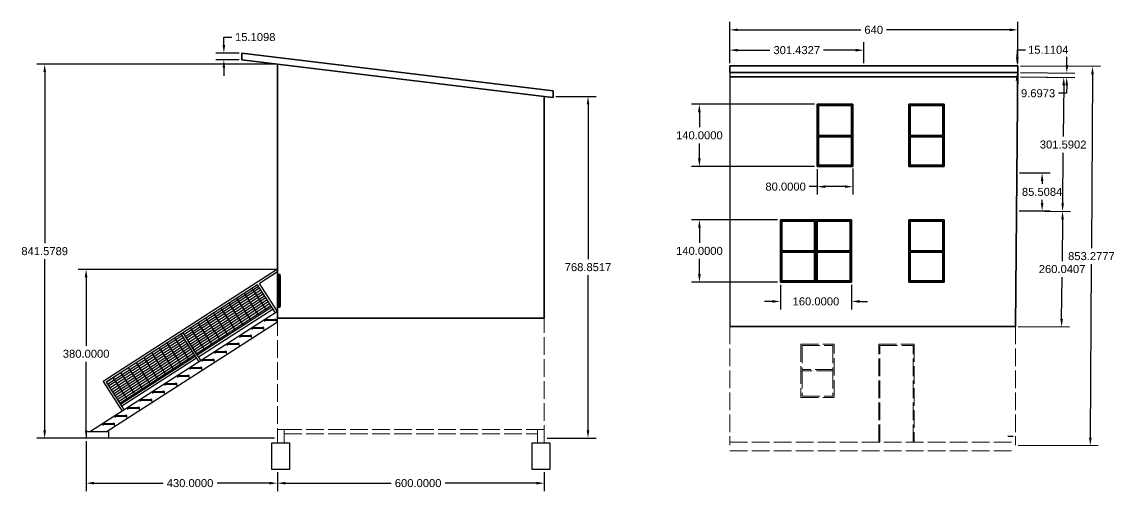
# Model space of a CAD drawing. Header units: inches. Extents: x 114 to 3871, y 85 to 1151.
# Drawn here: x 1415 to 3871, y 95 to 1151 of the extents above; entities that cross this region are included whole.
import ezdxf

# ---------------------------------------------------------------- set-up
doc = ezdxf.new("R2010")
doc.units = ezdxf.units.IN
doc.header["$MEASUREMENT"] = 0
doc.linetypes.add('ACAD_ISO02W100', pattern=[15, 12, -3])
doc.layers.get('DEFPOINTS').update_dxf_attribs({"color": 210})
for name, color, linetype, lineweight in [('A-ANNO-DIMS', 253, 'Continuous', 20), ('A-FLOR-LEVL', 7, 'Continuous', 35), ('A-FLOR-STRS', 4, 'Continuous', 25), ('A-ROOF', 3, 'Continuous', 35), ('A-WALL-FULL-EXTR', 7, 'Continuous', 35), ('Adiacente alla casa', 143, 'Continuous', 20)]:
    doc.layers.add(name, color=color, linetype=linetype, lineweight=lineweight)
doc.layers.add('A-STRUCTURE', color=4, linetype='Continuous')
doc.styles.get("Standard").update_dxf_attribs({"font": 'Arial.ttf'})
doc.dimstyles.get("Standard").update_dxf_attribs({"dimtxt": 0.18, "dimasz": 0.18, "dimexe": 0.18, "dimexo": 0.0625, "dimgap": 0.09, "dimtad": 0, "dimtih": 1, "dimtoh": 1, "dimdec": 4, "dimzin": 0, "dimdsep": 46, "dimtxsty": 'Standard', "dimcen": 0.09, "dimadec": 0, "dimazin": 0, "dimtfac": 1, "dimtdec": 4, "dimtofl": 0, "dimtmove": 0, "dimatfit": 3, "dimfxl": 1, "dimtolj": 1, "dimtzin": 0, "dimarcsym": 0})

# ---------------------------------------------------------------- blocks, each defined once
blk = doc.blocks.new('*D38')
at = {"layer": 'A-ANNO-DIMS', "color": 0, "lineweight": -2, "transparency": 16777216}
for p, q in [((3658.1, 810.9), (3726.8, 810.9)), ((3708.8, 792.9), (3708.8, 786.3)), ((3708.8, 743.4), (3708.8, 750)), ((3657.4, 725.4), (3726.8, 725.4))]:
    blk.add_line(p, q, dxfattribs=at)
at = {"layer": 'A-ANNO-DIMS', "color": 0, "transparency": 16777216}
for points in [[(3705.8, 792.9), (3711.8, 792.9), (3708.8, 810.9)], [(3705.8, 743.4), (3711.8, 743.4), (3708.8, 725.4)]]:
    blk.add_solid(points, dxfattribs=at)
at = {"layer": 'DEFPOINTS', "color": 0, "transparency": 16777216}
for p in [(3651.9, 810.9), (3651.1, 725.4), (3708.8, 725.4)]:
    blk.add_point(p, dxfattribs=at)
at = {"layer": 'A-ANNO-DIMS', "color": 0, "lineweight": 25, "transparency": 16777216, "insert": (3708.8, 768.2), "char_height": 18, "attachment_point": 5}
blk.add_mtext('\\A1;85.5084', dxfattribs=at)
blk = doc.blocks.new('*D50')
at = {"layer": 'A-ANNO-DIMS', "color": 0, "lineweight": -2, "transparency": 16777216}
for p, q in [((3657.4, 725.3), (3772.8, 724.3)), ((3754.7, 706.5), (3753.9, 612.6)), ((3752.7, 482.5), (3753.6, 576.4)), ((3655.1, 465.3), (3770.6, 464.3))]:
    blk.add_line(p, q, dxfattribs=at)
at = {"layer": 'A-ANNO-DIMS', "color": 0, "transparency": 16777216}
for points in [[(3751.7, 706.5), (3757.7, 706.5), (3754.8, 724.5)], [(3749.7, 482.5), (3755.7, 482.4), (3752.6, 464.5)]]:
    blk.add_solid(points, dxfattribs=at)
at = {"layer": 'DEFPOINTS', "color": 0, "transparency": 16777216}
for p in [(3651.1, 725.4), (3648.9, 465.4), (3752.6, 464.5)]:
    blk.add_point(p, dxfattribs=at)
at = {"layer": 'A-ANNO-DIMS', "color": 0, "lineweight": 25, "transparency": 16777216, "insert": (3753.7, 594.5), "char_height": 18, "attachment_point": 5}
blk.add_mtext('\\A1;260.0407', dxfattribs=at)
blk = doc.blocks.new('*D51')
at = {"layer": 'A-ANNO-DIMS', "color": 0, "lineweight": -2, "transparency": 16777216}
for p, q in [((3660, 1026.9), (3775.4, 1025.9)), ((3757.3, 1008.1), (3756.3, 892.7)), ((3755, 742.5), (3756, 856.4)), ((3657.4, 725.3), (3772.8, 724.3))]:
    blk.add_line(p, q, dxfattribs=at)
at = {"layer": 'A-ANNO-DIMS', "color": 0, "transparency": 16777216}
for points in [[(3754.3, 1008.1), (3760.3, 1008.1), (3757.5, 1026.1)], [(3752, 742.5), (3758, 742.5), (3754.8, 724.5)]]:
    blk.add_solid(points, dxfattribs=at)
at = {"layer": 'DEFPOINTS', "color": 0, "transparency": 16777216}
for p in [(3653.8, 1027), (3651.1, 725.4), (3754.8, 724.5)]:
    blk.add_point(p, dxfattribs=at)
at = {"layer": 'A-ANNO-DIMS', "color": 0, "lineweight": 25, "transparency": 16777216, "insert": (3756.1, 874.6), "char_height": 18, "attachment_point": 5}
blk.add_mtext('\\A1;301.5902', dxfattribs=at)
blk = doc.blocks.new('*D52')
at = {"layer": 'A-ANNO-DIMS', "color": 0, "lineweight": -2, "transparency": 16777216}
for p, q in [((3660.2, 1051.7), (3840.1, 1050.7)), ((3822, 1032.8), (3819.7, 641.8)), ((3817.2, 215.5), (3819.5, 605.5)), ((3655.1, 198.5), (3835, 197.4))]:
    blk.add_line(p, q, dxfattribs=at)
at = {"layer": 'A-ANNO-DIMS', "color": 0, "transparency": 16777216}
for points in [[(3819, 1032.8), (3825, 1032.8), (3822.1, 1050.8)], [(3814.2, 215.5), (3820.2, 215.5), (3817, 197.5)]]:
    blk.add_solid(points, dxfattribs=at)
at = {"layer": 'DEFPOINTS', "color": 0, "transparency": 16777216}
for p in [(3654, 1051.8), (3648.9, 198.5), (3817, 197.5)]:
    blk.add_point(p, dxfattribs=at)
at = {"layer": 'A-ANNO-DIMS', "color": 0, "lineweight": 25, "transparency": 16777216, "insert": (3819.6, 623.6), "char_height": 18, "attachment_point": 5}
blk.add_mtext('\\A1;853.2777', dxfattribs=at)
blk = doc.blocks.new('*D53')
at = {"layer": 'A-ANNO-DIMS', "color": 0, "lineweight": -2, "transparency": 16777216}
for p, q in [((3653, 1069.8), (3653.1, 1087.8)), ((3653.1, 1087.8), (3671.1, 1087.8)), ((3647.6, 1036.7), (3634.7, 1036.8)), ((3647.7, 1051.8), (3634.8, 1051.9)), ((3652.5, 1018.7), (3652.4, 1000.7))]:
    blk.add_line(p, q, dxfattribs=at)
at = {"layer": 'A-ANNO-DIMS', "color": 0, "transparency": 16777216}
for points in [[(3650, 1069.8), (3656, 1069.8), (3652.8, 1051.8)], [(3649.5, 1018.7), (3655.5, 1018.7), (3652.7, 1036.7)]]:
    blk.add_solid(points, dxfattribs=at)
at = {"layer": 'DEFPOINTS', "color": 0, "transparency": 16777216}
for p in [(3652.7, 1036.7), (3653.8, 1036.7), (3654, 1051.8)]:
    blk.add_point(p, dxfattribs=at)
at = {"layer": 'A-ANNO-DIMS', "color": 0, "lineweight": 25, "transparency": 16777216, "insert": (3722.6, 1087.8), "char_height": 18, "attachment_point": 5}
blk.add_mtext('\\A1;15.1104', dxfattribs=at)
blk = doc.blocks.new('*D39')
at = {"layer": 'A-ANNO-DIMS', "color": 0, "lineweight": -2, "transparency": 16777216}
for p, q in [((3006.5, 1058), (3006.5, 1105)), ((3024.5, 1087), (3097, 1087)), ((3289.9, 1087), (3217.4, 1087)), ((3307.9, 1058), (3307.9, 1105))]:
    blk.add_line(p, q, dxfattribs=at)
at = {"layer": 'A-ANNO-DIMS', "color": 0, "transparency": 16777216}
for points in [[(3024.5, 1090), (3024.5, 1084), (3006.5, 1087)], [(3289.9, 1090), (3289.9, 1084), (3307.9, 1087)]]:
    blk.add_solid(points, dxfattribs=at)
at = {"layer": 'DEFPOINTS', "color": 0, "transparency": 16777216}
for p in [(3307.9, 1087), (3006.5, 1051.8), (3307.9, 1051.8)]:
    blk.add_point(p, dxfattribs=at)
at = {"layer": 'A-ANNO-DIMS', "color": 0, "lineweight": 25, "transparency": 16777216, "insert": (3157.2, 1087), "char_height": 18, "attachment_point": 5}
blk.add_mtext('\\A1;301.4327', dxfattribs=at)
blk = doc.blocks.new('*D29')
at = {"layer": 'A-ANNO-DIMS', "color": 0, "lineweight": -2, "transparency": 16777216}
for p, q in [((3006.5, 1058), (3006.5, 1150.7)), ((3024.5, 1132.7), (3301.2, 1132.7)), ((3636, 1132.7), (3359.2, 1132.7)), ((3654, 1058), (3654, 1150.7))]:
    blk.add_line(p, q, dxfattribs=at)
at = {"layer": 'A-ANNO-DIMS', "color": 0, "transparency": 16777216}
for points in [[(3024.5, 1135.7), (3024.5, 1129.7), (3006.5, 1132.7)], [(3636, 1135.7), (3636, 1129.7), (3654, 1132.7)]]:
    blk.add_solid(points, dxfattribs=at)
at = {"layer": 'DEFPOINTS', "color": 0, "transparency": 16777216}
for p in [(3654, 1132.7), (3006.5, 1051.8), (3654, 1051.8)]:
    blk.add_point(p, dxfattribs=at)
at = {"layer": 'A-ANNO-DIMS', "color": 0, "lineweight": 25, "transparency": 16777216, "insert": (3330.2, 1132.7), "char_height": 18, "attachment_point": 5}
blk.add_mtext('\\A1;640', dxfattribs=at)
blk = doc.blocks.new('*D40')
at = {"layer": 'A-ANNO-DIMS', "color": 0, "lineweight": -2, "transparency": 16777216}
for p, q in [((3764.5, 1053.7), (3764.6, 1071.7)), ((3660.1, 1036.6), (3782.3, 1035.6)), ((3660, 1026.9), (3782.2, 1025.9)), ((3764.1, 1008), (3763.9, 990)), ((3763.9, 990), (3745.9, 990))]:
    blk.add_line(p, q, dxfattribs=at)
at = {"layer": 'A-ANNO-DIMS', "color": 0, "transparency": 16777216}
for points in [[(3761.5, 1053.7), (3767.5, 1053.7), (3764.3, 1035.7)], [(3761.1, 1008), (3767.1, 1008), (3764.2, 1026)]]:
    blk.add_solid(points, dxfattribs=at)
at = {"layer": 'DEFPOINTS', "color": 0, "transparency": 16777216}
for p in [(3653.8, 1036.7), (3653.8, 1027), (3764.2, 1026)]:
    blk.add_point(p, dxfattribs=at)
at = {"layer": 'A-ANNO-DIMS', "color": 0, "lineweight": 25, "transparency": 16777216, "insert": (3699.7, 990), "char_height": 18, "attachment_point": 5}
blk.add_mtext('\\A1;9.6973', dxfattribs=at)
blk = doc.blocks.new('*D41')
at = {"layer": 'A-ANNO-DIMS', "color": 0, "lineweight": -2, "transparency": 16777216}
for p, q in [((1559.5, 207.8), (1559.5, 95)), ((1989.5, 137.8), (1989.5, 95)), ((1577.5, 113), (1732.4, 113)), ((1971.5, 113), (1853.8, 113))]:
    blk.add_line(p, q, dxfattribs=at)
at = {"layer": 'A-ANNO-DIMS', "color": 0, "transparency": 16777216}
for points in [[(1577.5, 116), (1577.5, 110), (1559.5, 113)], [(1971.5, 116), (1971.5, 110), (1989.5, 113)]]:
    blk.add_solid(points, dxfattribs=at)
at = {"layer": 'DEFPOINTS', "color": 0, "transparency": 16777216}
for p in [(1559.5, 214), (1989.5, 144), (1559.5, 113)]:
    blk.add_point(p, dxfattribs=at)
at = {"layer": 'A-ANNO-DIMS', "color": 0, "lineweight": 25, "transparency": 16777216, "insert": (1793.1, 113), "char_height": 18, "attachment_point": 5}
blk.add_mtext('\\A1;430.0000', dxfattribs=at)
blk = doc.blocks.new('*D30')
at = {"layer": 'A-ANNO-DIMS', "color": 0, "lineweight": -2, "transparency": 16777216}
for p, q in [((1989.2, 594), (1541.5, 594)), ((1559.5, 576), (1559.5, 422.1)), ((1559.5, 232), (1559.5, 385.9)), ((1983.2, 214), (1541.5, 214))]:
    blk.add_line(p, q, dxfattribs=at)
at = {"layer": 'A-ANNO-DIMS', "color": 0, "transparency": 16777216}
for points in [[(1556.5, 576), (1562.5, 576), (1559.5, 594)], [(1556.5, 232), (1562.5, 232), (1559.5, 214)]]:
    blk.add_solid(points, dxfattribs=at)
at = {"layer": 'DEFPOINTS', "color": 0, "transparency": 16777216}
for p in [(1559.5, 594), (1995.5, 594), (1989.5, 214)]:
    blk.add_point(p, dxfattribs=at)
at = {"layer": 'A-ANNO-DIMS', "color": 0, "lineweight": 25, "transparency": 16777216, "insert": (1559.5, 404), "char_height": 18, "attachment_point": 5}
blk.add_mtext('\\A1;380.0000', dxfattribs=at)
blk = doc.blocks.new('*D31')
at = {"layer": 'A-ANNO-DIMS', "color": 0, "lineweight": -2, "transparency": 16777216}
for p, q in [((1989.5, 137.8), (1989.5, 95)), ((2589.5, 137.8), (2589.5, 95)), ((2007.5, 113), (2245.5, 113)), ((2571.5, 113), (2366.4, 113))]:
    blk.add_line(p, q, dxfattribs=at)
at = {"layer": 'A-ANNO-DIMS', "color": 0, "transparency": 16777216}
for points in [[(2007.5, 116), (2007.5, 110), (1989.5, 113)], [(2571.5, 116), (2571.5, 110), (2589.5, 113)]]:
    blk.add_solid(points, dxfattribs=at)
at = {"layer": 'DEFPOINTS', "color": 0, "transparency": 16777216}
for p in [(1989.5, 144), (2589.5, 144), (2589.5, 113)]:
    blk.add_point(p, dxfattribs=at)
at = {"layer": 'A-ANNO-DIMS', "color": 0, "lineweight": 25, "transparency": 16777216, "insert": (2305.9, 113), "char_height": 18, "attachment_point": 5}
blk.add_mtext('\\A1;600.0000', dxfattribs=at)
blk = doc.blocks.new('*D42')
at = {"layer": 'A-ANNO-DIMS', "color": 0, "lineweight": -2, "transparency": 16777216}
for p, q in [((1983.2, 1055.6), (1448.3, 1055.6)), ((1466.3, 1037.6), (1466.3, 652.9)), ((1466.3, 232), (1466.3, 616.7)), ((1554, 214), (1448.3, 214))]:
    blk.add_line(p, q, dxfattribs=at)
at = {"layer": 'A-ANNO-DIMS', "color": 0, "transparency": 16777216}
for points in [[(1463.3, 1037.6), (1469.3, 1037.6), (1466.3, 1055.6)], [(1463.3, 232), (1469.3, 232), (1466.3, 214)]]:
    blk.add_solid(points, dxfattribs=at)
at = {"layer": 'DEFPOINTS', "color": 0, "transparency": 16777216}
for p in [(1466.3, 1055.6), (1989.5, 1055.6), (1560.2, 214)]:
    blk.add_point(p, dxfattribs=at)
at = {"layer": 'A-ANNO-DIMS', "color": 0, "lineweight": 25, "transparency": 16777216, "insert": (1466.3, 634.8), "char_height": 18, "attachment_point": 5}
blk.add_mtext('\\A1;841.5789', dxfattribs=at)
blk = doc.blocks.new('*D43')
at = {"layer": 'A-ANNO-DIMS', "color": 0, "lineweight": -2, "transparency": 16777216}
for p, q in [((1869.2, 1098.4), (1869.2, 1116.4)), ((1869.2, 1116.4), (1887.2, 1116.4)), ((1903.2, 1080.4), (1851.2, 1080.4)), ((1903.2, 1065.3), (1851.2, 1065.3)), ((1869.2, 1047.3), (1869.2, 1029.3))]:
    blk.add_line(p, q, dxfattribs=at)
at = {"layer": 'A-ANNO-DIMS', "color": 0, "transparency": 16777216}
for points in [[(1866.2, 1098.4), (1872.2, 1098.4), (1869.2, 1080.4)], [(1866.2, 1047.3), (1872.2, 1047.3), (1869.2, 1065.3)]]:
    blk.add_solid(points, dxfattribs=at)
at = {"layer": 'DEFPOINTS', "color": 0, "transparency": 16777216}
for p in [(1869.2, 1080.4), (1909.5, 1080.4), (1909.5, 1065.3)]:
    blk.add_point(p, dxfattribs=at)
at = {"layer": 'A-ANNO-DIMS', "color": 0, "lineweight": 25, "transparency": 16777216, "insert": (1939.7, 1116.4), "char_height": 18, "attachment_point": 5}
blk.add_mtext('\\A1;15.1098', dxfattribs=at)
blk = doc.blocks.new('*D32')
at = {"layer": 'A-ANNO-DIMS', "color": 0, "lineweight": -2, "transparency": 16777216}
for p, q in [((2615.7, 982.9), (2705.9, 982.9)), ((2687.9, 964.9), (2687.9, 616.9)), ((2687.9, 232), (2687.9, 580.7)), ((2595.7, 214), (2705.9, 214))]:
    blk.add_line(p, q, dxfattribs=at)
at = {"layer": 'A-ANNO-DIMS', "color": 0, "transparency": 16777216}
for points in [[(2684.9, 964.9), (2690.9, 964.9), (2687.9, 982.9)], [(2684.9, 232), (2690.9, 232), (2687.9, 214)]]:
    blk.add_solid(points, dxfattribs=at)
at = {"layer": 'DEFPOINTS', "color": 0, "transparency": 16777216}
for p in [(2609.5, 982.9), (2589.5, 214), (2687.9, 214)]:
    blk.add_point(p, dxfattribs=at)
at = {"layer": 'A-ANNO-DIMS', "color": 0, "lineweight": 25, "transparency": 16777216, "insert": (2687.9, 598.8), "char_height": 18, "attachment_point": 5}
blk.add_mtext('\\A1;768.8517', dxfattribs=at)
blk = doc.blocks.new('*D45')
at = {"layer": 'A-ANNO-DIMS', "color": 0, "lineweight": -2, "transparency": 16777216}
for p, q in [((3197.1, 965.4), (2920.2, 965.4)), ((2938.2, 947.4), (2938.2, 913.5)), ((2938.2, 843.4), (2938.2, 877.3)), ((3197.1, 825.4), (2920.2, 825.4))]:
    blk.add_line(p, q, dxfattribs=at)
at = {"layer": 'A-ANNO-DIMS', "color": 0, "transparency": 16777216}
for points in [[(2935.2, 947.4), (2941.2, 947.4), (2938.2, 965.4)], [(2935.2, 843.4), (2941.2, 843.4), (2938.2, 825.4)]]:
    blk.add_solid(points, dxfattribs=at)
at = {"layer": 'DEFPOINTS', "color": 0, "transparency": 16777216}
for p in [(3203.3, 965.4), (2938.2, 825.4), (3203.3, 825.4)]:
    blk.add_point(p, dxfattribs=at)
at = {"layer": 'A-ANNO-DIMS', "color": 0, "lineweight": 25, "transparency": 16777216, "insert": (2938.2, 895.4), "char_height": 18, "attachment_point": 5}
blk.add_mtext('\\A1;140.0000', dxfattribs=at)
blk = doc.blocks.new('*D46')
at = {"layer": 'A-ANNO-DIMS', "color": 0, "lineweight": -2, "transparency": 16777216}
for p, q in [((3120.3, 559.1), (3120.3, 503.8)), ((3280.3, 559.1), (3280.3, 503.8)), ((3102.3, 521.8), (3084.3, 521.8)), ((3298.3, 521.8), (3316.3, 521.8))]:
    blk.add_line(p, q, dxfattribs=at)
at = {"layer": 'A-ANNO-DIMS', "color": 0, "transparency": 16777216}
for points in [[(3102.3, 524.8), (3102.3, 518.8), (3120.3, 521.8)], [(3298.3, 524.8), (3298.3, 518.8), (3280.3, 521.8)]]:
    blk.add_solid(points, dxfattribs=at)
at = {"layer": 'DEFPOINTS', "color": 0, "transparency": 16777216}
for p in [(3120.3, 565.4), (3280.3, 565.4), (3280.3, 521.8)]:
    blk.add_point(p, dxfattribs=at)
at = {"layer": 'A-ANNO-DIMS', "color": 0, "lineweight": 25, "transparency": 16777216, "insert": (3200.3, 521.8), "char_height": 18, "attachment_point": 5}
blk.add_mtext('\\A1;160.0000', dxfattribs=at)
blk = doc.blocks.new('*D47')
at = {"layer": 'A-ANNO-DIMS', "color": 0, "lineweight": -2, "transparency": 16777216}
for p, q in [((3114.1, 705.4), (2920.3, 705.4)), ((2938.3, 687.4), (2938.3, 653.5)), ((2938.3, 583.4), (2938.3, 617.3)), ((3114.1, 565.4), (2920.3, 565.4))]:
    blk.add_line(p, q, dxfattribs=at)
at = {"layer": 'A-ANNO-DIMS', "color": 0, "transparency": 16777216}
for points in [[(2935.3, 687.4), (2941.3, 687.4), (2938.3, 705.4)], [(2935.3, 583.4), (2941.3, 583.4), (2938.3, 565.4)]]:
    blk.add_solid(points, dxfattribs=at)
at = {"layer": 'DEFPOINTS', "color": 0, "transparency": 16777216}
for p in [(2938.3, 705.4), (3120.3, 705.4), (3120.3, 565.4)]:
    blk.add_point(p, dxfattribs=at)
at = {"layer": 'A-ANNO-DIMS', "color": 0, "lineweight": 25, "transparency": 16777216, "insert": (2938.3, 635.4), "char_height": 18, "attachment_point": 5}
blk.add_mtext('\\A1;140.0000', dxfattribs=at)
blk = doc.blocks.new('*D48')
at = {"layer": 'A-ANNO-DIMS', "color": 0, "lineweight": -2, "transparency": 16777216}
for p, q in [((3203.3, 819.1), (3203.3, 762)), ((3283.3, 820.6), (3283.3, 762)), ((3203.3, 780), (3185.3, 780)), ((3265.3, 780), (3221.3, 780))]:
    blk.add_line(p, q, dxfattribs=at)
at = {"layer": 'A-ANNO-DIMS', "color": 0, "transparency": 16777216}
for points in [[(3221.3, 783), (3221.3, 777), (3203.3, 780)], [(3265.3, 783), (3265.3, 777), (3283.3, 780)]]:
    blk.add_solid(points, dxfattribs=at)
at = {"layer": 'DEFPOINTS', "color": 0, "transparency": 16777216}
for p in [(3203.3, 825.4), (3283.3, 826.9), (3203.3, 780)]:
    blk.add_point(p, dxfattribs=at)
at = {"layer": 'A-ANNO-DIMS', "color": 0, "lineweight": 25, "transparency": 16777216, "insert": (3132.1, 780), "char_height": 18, "attachment_point": 5}
blk.add_mtext('\\A1;80.0000', dxfattribs=at)

msp = doc.modelspace()

# ---------------------------------------------------------------- hatches: boundary and pattern name
at = {"layer": 'A-FLOR-STRS'}
h = msp.add_hatch(dxfattribs=at)
h.set_pattern_fill('GRATE', color=256, scale=6.5, angle=123, style=0)
h.set_pattern_definition([(213, (31942.5523, -5038.983), (2.809997, -4.327016), []), (303, (31942.552, -5038.983), (17.308064, 11.239988), [])])
h.paths.add_polyline_path([(1977.16918, 508.92768), (1944.77133, 559.32433), (1776.68667, 451.26991), (1809.08451, 400.87326)])
h.paths.add_polyline_path([(1772.48078, 448.56612), (1604.39611, 340.51169), (1636.79396, 290.11504), (1804.87862, 398.16947)])

# ---------------------------------------------------------------- linework, layer by layer
at = {"layer": 'A-ANNO-DIMS', "lineweight": 25}
for points in [[(1559.48643, 229.0138), (1609.48643, 229.0138), (1609.48643, 214.0138)], [(1559.48643, 229.0138), (1559.48643, 214.0138)]]:
    msp.add_lwpolyline(points, dxfattribs=at)
for points in [[(1976.98643, 204.0138), (2016.98643, 204.0138), (2016.98643, 144.0138), (1976.98643, 144.0138)], [(2561.98643, 204.0138), (2601.98643, 204.0138), (2601.98643, 144.0138), (2561.98643, 144.0138)]]:
    msp.add_lwpolyline(points, close=True, dxfattribs=at)
at = {"layer": 'A-FLOR-LEVL', "lineweight": 25}
msp.add_line((3006.47346, 1036.67336), (3006.47346, 465.39745), dxfattribs=at)
at = {"layer": 'A-FLOR-LEVL'}
for p, q in [((1989.48643, 484.0138), (1989.48643, 499.0138)), ((3006.47346, 465.39745), (3648.89732, 465.36645))]:
    msp.add_line(p, q, dxfattribs=at)
at = {"layer": 'A-FLOR-LEVL', "ltscale": 0.01}
msp.add_line((2589.48643, 484.0138), (1989.48643, 484.0138), dxfattribs=at)
at = {"layer": 'A-FLOR-STRS'}
for p, q in [((1989.48643, 594.0138), (1597.48643, 342.0138)), ((1989.48643, 588.06975), (1948.97722, 562.02812)), ((1944.77133, 559.32433), (1604.39611, 340.51169)), ((1989.48643, 499.0138), (1569.48643, 229.0138)), ((1977.16918, 508.92768), (1809.08451, 400.87326)), ((1979.87296, 504.72179), (1811.7883, 396.66737)), ((1989.48643, 475.23763), (1606.47158, 229.0138)), ((1961.48643, 480.0138), (1987.32215, 480.0138)), ((1965.48643, 481.0138), (1983.32215, 481.0138)), ((1905.48643, 444.0138), (1931.32215, 444.0138)), ((1909.48643, 445.0138), (1927.32215, 445.0138)), ((1933.48643, 462.0138), (1959.32215, 462.0138)), ((1937.48643, 463.0138), (1955.32215, 463.0138)), ((1877.48643, 426.0138), (1903.32215, 426.0138)), ((1881.48643, 427.0138), (1899.32215, 427.0138)), ((1804.87862, 398.16947), (1636.79396, 290.11504)), ((1807.58241, 393.96358), (1639.49775, 285.90915)), ((1849.48643, 408.0138), (1875.32215, 408.0138)), ((1853.48643, 409.0138), (1871.32215, 409.0138)), ((1793.48643, 372.0138), (1819.32215, 372.0138)), ((1797.48643, 373.0138), (1815.32215, 373.0138)), ((1821.48643, 390.0138), (1847.32215, 390.0138)), ((1825.48643, 391.0138), (1843.32215, 391.0138)), ((1765.48643, 354.0138), (1791.32215, 354.0138)), ((1769.48643, 355.0138), (1787.32215, 355.0138)), ((1737.48643, 336.0138), (1763.32215, 336.0138)), ((1741.48643, 337.0138), (1759.32215, 337.0138)), ((1681.48643, 300.0138), (1707.32215, 300.0138)), ((1685.48643, 301.0138), (1703.32215, 301.0138)), ((1709.48643, 318.0138), (1735.32215, 318.0138)), ((1713.48643, 319.0138), (1731.32215, 319.0138)), ((1653.48643, 282.0138), (1679.32215, 282.0138)), ((1657.48643, 283.0138), (1675.32215, 283.0138)), ((1597.48643, 246.0138), (1623.32215, 246.0138)), ((1601.48643, 247.0138), (1619.32215, 247.0138)), ((1625.48643, 264.0138), (1651.32215, 264.0138)), ((1629.48643, 265.0138), (1647.32215, 265.0138))]:
    msp.add_line(p, q, dxfattribs=at)
for points in [[(1991.48643, 574.0138), (1989.48643, 574.0138)], [(1995.48643, 582.0138), (1991.48643, 582.0138), (1991.48643, 580.0138), (1995.48643, 580.0138), (1995.48643, 582.0138)], [(1991.48643, 580.0138), (1991.48643, 511.0138)], [(1993.48643, 511.0138), (1993.48643, 580.0138)], [(1995.48643, 580.0138), (1995.48643, 511.0138)], [(1985.28054, 496.31001), (1944.77133, 559.32433)], [(1989.48643, 499.0138), (1948.97722, 562.02812)], [(1991.48643, 554.0138), (1989.48643, 554.0138)], [(1991.48643, 534.0138), (1989.48643, 534.0138)], [(1991.48643, 514.0138), (1989.48643, 514.0138)], [(1995.48643, 511.0138), (1991.48643, 511.0138), (1991.48643, 509.0138), (1995.48643, 509.0138), (1995.48643, 511.0138)], [(1961.48643, 477.0138), (1961.48643, 481.0138), (1965.48643, 481.0138)], [(1772.48078, 448.56612), (1812.98998, 385.55179)], [(1776.68667, 451.26991), (1817.19588, 388.25558)], [(1905.48643, 441.0138), (1905.48643, 445.0138), (1909.48643, 445.0138)], [(1931.32215, 441.0138), (1931.32215, 445.0138), (1927.32215, 445.0138)], [(1933.48643, 459.0138), (1933.48643, 463.0138), (1937.48643, 463.0138)], [(1959.32215, 459.0138), (1959.32215, 463.0138), (1955.32215, 463.0138)], [(1877.48643, 423.0138), (1877.48643, 427.0138), (1881.48643, 427.0138)], [(1903.32215, 423.0138), (1903.32215, 427.0138), (1899.32215, 427.0138)], [(1849.48643, 405.0138), (1849.48643, 409.0138), (1853.48643, 409.0138)], [(1875.32215, 405.0138), (1875.32215, 409.0138), (1871.32215, 409.0138)], [(1793.48643, 369.0138), (1793.48643, 373.0138), (1797.48643, 373.0138)], [(1819.32215, 369.0138), (1819.32215, 373.0138), (1815.32215, 373.0138)], [(1821.48643, 387.0138), (1821.48643, 391.0138), (1825.48643, 391.0138)], [(1847.32215, 387.0138), (1847.32215, 391.0138), (1843.32215, 391.0138)], [(1765.48643, 351.0138), (1765.48643, 355.0138), (1769.48643, 355.0138)], [(1791.32215, 351.0138), (1791.32215, 355.0138), (1787.32215, 355.0138)], [(1597.48643, 342.0138), (1640.69943, 274.79358)], [(1604.39611, 340.51169), (1644.90532, 277.49737)], [(1737.48643, 333.0138), (1737.48643, 337.0138), (1741.48643, 337.0138)], [(1763.32215, 333.0138), (1763.32215, 337.0138), (1759.32215, 337.0138)], [(1681.48643, 297.0138), (1681.48643, 301.0138), (1685.48643, 301.0138)], [(1707.32215, 297.0138), (1707.32215, 301.0138), (1703.32215, 301.0138)], [(1709.48643, 315.0138), (1709.48643, 319.0138), (1713.48643, 319.0138)], [(1735.32215, 315.0138), (1735.32215, 319.0138), (1731.32215, 319.0138)], [(1653.48643, 279.0138), (1653.48643, 283.0138), (1657.48643, 283.0138)], [(1679.32215, 279.0138), (1679.32215, 283.0138), (1675.32215, 283.0138)], [(1597.48643, 243.0138), (1597.48643, 247.0138), (1601.48643, 247.0138)], [(1623.32215, 243.0138), (1623.32215, 247.0138), (1619.32215, 247.0138)], [(1625.48643, 261.0138), (1625.48643, 265.0138), (1629.48643, 265.0138)], [(1651.32215, 261.0138), (1651.32215, 265.0138), (1647.32215, 265.0138)]]:
    msp.add_lwpolyline(points, dxfattribs=at)
at = {"layer": 'A-FLOR-STRS', "linetype": 'Continuous'}
msp.add_lwpolyline([(1987.32215, 477.0138), (1987.32215, 481.0138), (1983.32215, 481.0138)], dxfattribs=at)
at = {"layer": 'A-ROOF'}
for p, q in [((1909.48643, 1065.28971), (1909.48643, 1080.3995)), ((3006.47346, 1036.67336), (3006.47346, 1051.78316)), ((3006.47346, 1051.78316), (3653.97346, 1051.78316)), ((3006.47346, 1036.67336), (3653.84266, 1036.67336)), ((3653.97346, 1051.78316), (3653.84266, 1036.67336)), ((3653.75872, 1026.97639), (3006.47346, 1026.97639)), ((2609.48643, 995.79729), (2609.48643, 980.44123))]:
    msp.add_line(p, q, dxfattribs=at)
for points in [[(2609.48643, 995.79729), (1909.48643, 1080.3995)], [(1989.48643, 1055.59274), (1909.48643, 1065.28971)], [(2609.48643, 980.44123), (2589.48643, 982.86547)]]:
    msp.add_lwpolyline(points, dxfattribs=at)
at = {"layer": 'A-ROOF', "linetype": 'Continuous'}
msp.add_lwpolyline([(2589.48643, 983.1047), (1989.48643, 1055.59274)], dxfattribs=at)
at = {"layer": 'A-STRUCTURE', "linetype": 'ACAD_ISO02W100'}
msp.add_line((3631.47346, 218.5206), (3646.64659, 218.5206), dxfattribs=at)
at = {"layer": 'A-WALL-FULL-EXTR'}
for p, q in [((1989.48643, 754.0138), (1989.48643, 1055.59274)), ((3653.97346, 1051.78316), (3648.89732, 465.36645)), ((2589.48643, 499.0138), (2589.48643, 983.1047)), ((3203.32161, 965.39745), (3283.32161, 965.39745)), ((3203.32161, 965.39745), (3203.32161, 825.39745)), ((3206.32161, 962.39745), (3206.32161, 895.39745)), ((3206.32161, 962.39745), (3280.32161, 962.39745)), ((3280.32161, 962.39745), (3280.32161, 895.39745)), ((3283.32161, 965.39745), (3283.32161, 825.39745)), ((3408.89732, 965.39745), (3408.89732, 825.39745)), ((3408.89732, 965.39745), (3488.89732, 965.39745)), ((3411.89732, 962.39745), (3485.89732, 962.39745)), ((3411.89732, 962.39745), (3411.89732, 895.39745)), ((3485.89732, 962.39745), (3485.89732, 895.39745)), ((3488.89732, 965.39745), (3488.89732, 825.39745)), ((3206.32161, 892.39745), (3206.32161, 828.39745)), ((3280.32161, 892.39745), (3280.32161, 828.39745)), ((3411.89732, 892.39745), (3411.89732, 828.39745)), ((3485.89732, 892.39745), (3485.89732, 828.39745)), ((3203.32161, 825.39745), (3283.32161, 825.39745)), ((3206.32161, 828.39745), (3280.32161, 828.39745)), ((3283.32161, 828.39745), (3283.32161, 825.39745)), ((3408.89732, 825.39745), (3488.89732, 825.39745)), ((3411.89732, 828.39745), (3485.89732, 828.39745)), ((1989.48643, 754.0138), (1989.48643, 714.0138)), ((1989.48643, 714.0138), (1989.48643, 499.0138)), ((3120.32161, 705.39745), (3200.32161, 705.39745)), ((3120.32161, 705.39745), (3120.32161, 565.39745)), ((3123.32161, 702.39745), (3123.32161, 635.39745)), ((3123.32161, 702.39745), (3197.32161, 702.39745)), ((3197.32161, 702.39745), (3197.32161, 635.39745)), ((3200.32161, 705.39745), (3200.32161, 565.39745)), ((3200.32161, 705.39745), (3280.32161, 705.39745)), ((3200.32161, 705.39745), (3200.32161, 565.39745)), ((3203.32161, 702.39745), (3203.32161, 635.39745)), ((3203.32161, 702.39745), (3277.32161, 702.39745)), ((3277.32161, 702.39745), (3277.32161, 635.39745)), ((3280.32161, 705.39745), (3280.32161, 565.39745)), ((3408.89732, 705.39745), (3488.89732, 705.39745)), ((3408.89732, 705.39745), (3408.89732, 565.39745)), ((3411.89732, 702.39745), (3411.89732, 635.39745)), ((3411.89732, 702.39745), (3485.89732, 702.39745)), ((3485.89732, 702.39745), (3485.89732, 635.39745)), ((3488.89732, 705.39745), (3488.89732, 565.39745)), ((3123.32161, 632.39745), (3123.32161, 568.39745)), ((3197.32161, 632.39745), (3197.32161, 568.39745)), ((3203.32161, 632.39745), (3203.32161, 568.39745)), ((3277.32161, 632.39745), (3277.32161, 568.39745)), ((3411.89732, 632.39745), (3411.89732, 568.39745)), ((3485.89732, 632.39745), (3485.89732, 568.39745)), ((3120.32161, 565.39745), (3200.32161, 565.39745)), ((3123.32161, 568.39745), (3197.32161, 568.39745)), ((3200.32161, 568.39745), (3200.32161, 565.39745)), ((3200.32161, 565.39745), (3280.32161, 565.39745)), ((3203.32161, 568.39745), (3277.32161, 568.39745)), ((3280.32161, 568.39745), (3280.32161, 565.39745)), ((3408.89732, 565.39745), (3488.89732, 565.39745)), ((3411.89732, 568.39745), (3485.89732, 568.39745)), ((3488.89732, 568.39745), (3488.89732, 565.39745)), ((2589.48643, 499.0138), (2589.48643, 494.0138)), ((2589.48643, 484.0138), (2589.48643, 494.0138))]:
    msp.add_line(p, q, dxfattribs=at)
for points in [[(3283.32161, 892.39745), (3203.32161, 892.39745)], [(3280.32161, 895.39745), (3206.32161, 895.39745)], [(3488.89732, 892.39745), (3408.89732, 892.39745)], [(3485.89732, 895.39745), (3411.89732, 895.39745)], [(3200.32161, 632.39745), (3120.32161, 632.39745)], [(3197.32161, 635.39745), (3123.32161, 635.39745)], [(3280.32161, 632.39745), (3200.32161, 632.39745)], [(3277.32161, 635.39745), (3203.32161, 635.39745)], [(3488.89732, 632.39745), (3408.89732, 632.39745)], [(3485.89732, 635.39745), (3411.89732, 635.39745)]]:
    msp.add_lwpolyline(points, dxfattribs=at)
at = {"layer": 'Adiacente alla casa', "linetype": 'ACAD_ISO02W100', "ltscale": 3.3}
for p, q in [((1989.48643, 484.0138), (1989.48643, 234.0138)), ((2589.48643, 204.0138), (2589.48643, 484.0138)), ((3006.47346, 465.39745), (3006.47346, 205.39745)), ((3648.89732, 465.39745), (3648.89732, 205.39745)), ((3166.47346, 425.39745), (3241.47346, 425.39745)), ((3166.47346, 425.39745), (3166.47346, 305.39745)), ((3169.47346, 422.39745), (3169.47346, 368.39745)), ((3169.47346, 422.39745), (3238.47346, 422.39745)), ((3238.47346, 422.39745), (3238.47346, 368.39745)), ((3241.47346, 305.39745), (3241.47346, 425.39745)), ((3341.47346, 205.39745), (3341.47346, 425.39745)), ((3341.47346, 425.39745), (3421.47346, 425.39745)), ((3343.97346, 205.39745), (3343.97346, 422.89745)), ((3343.97346, 422.89745), (3418.97346, 422.89745)), ((3418.97346, 205.39745), (3418.97346, 422.89745)), ((3421.47346, 425.39745), (3421.47346, 205.39745)), ((3169.47346, 365.39745), (3169.47346, 308.39745)), ((3238.47346, 365.39745), (3238.47346, 308.39745)), ((3166.47346, 305.39745), (3241.47346, 305.39745)), ((3169.47346, 308.39745), (3238.47346, 308.39745)), ((1989.48643, 204.0138), (1989.48643, 234.0138)), ((1989.48643, 234.0138), (2004.48643, 234.0138)), ((2004.48643, 234.0138), (2574.48643, 234.0138)), ((2004.48643, 234.0138), (2004.48643, 204.0138)), ((2004.48643, 224.0138), (2574.48643, 224.0138)), ((2574.48643, 204.0138), (2574.48643, 234.0138)), ((2574.48643, 234.0138), (2589.48643, 234.0138)), ((3006.47346, 218.5206), (3006.47346, 198.5206)), ((3006.47346, 205.39745), (3648.89732, 205.39745)), ((3341.47346, 205.39745), (3343.97346, 205.39745)), ((3421.47346, 205.39745), (3418.97346, 205.39745)), ((3648.89732, 218.5206), (3648.89732, 198.5206)), ((3006.47346, 185.39745), (3648.89732, 185.39745))]:
    msp.add_line(p, q, dxfattribs=at)
for points in [[(3238.47346, 368.39745), (3169.47346, 368.39745)], [(3241.47346, 365.39745), (3166.47346, 365.39745)]]:
    msp.add_lwpolyline(points, dxfattribs=at)

# ---------------------------------------------------------------- dimensions: what is measured, and where the dimension line sits
at = {"layer": 'A-ANNO-DIMS', "lineweight": 25}
dim = msp.add_linear_dim(base=(3653.97346, 1132.74783), p1=(3006.47346, 1051.78316), p2=(3653.97346, 1051.78316), text='640', dimstyle='Standard', override={"dimscale": 100}, dxfattribs=at)
dim.commit()
dim.dimension.update_dxf_attribs({"geometry": '*D29', "text_midpoint": (3330.22346, 1132.74783)})
for base, p1, p2, picture, middle in [((1869.23971, 1080.3995), (1909.48643, 1065.28971), (1909.48643, 1080.3995), '*D43', (1939.70492, 1116.3995)), ((1466.30443, 1055.59274), (1560.24026, 214.0138), (1989.48643, 1055.59274), '*D42', (1466.30443, 634.80327)), ((2938.21035, 825.39745), (3203.32161, 965.39745), (3203.32161, 825.39745), '*D45', (2938.21035, 895.39745)), ((2938.30035, 705.39745), (3120.32161, 565.39745), (3120.32161, 705.39745), '*D47', (2938.30035, 635.39745)), ((1559.48643, 594.0138), (1989.48643, 214.0138), (1995.48643, 594.0138), '*D30', (1559.48643, 404.0138))]:
    dim = msp.add_linear_dim(base=base, p1=p1, p2=p2, angle=90, dimstyle='Standard', override={"dimscale": 100}, dxfattribs=at)
    dim.commit()
    dim.dimension.update_dxf_attribs({"geometry": picture, "text_midpoint": middle})
for base, p1, p2, picture, middle in [((3307.90614, 1087.02257), (3006.47346, 1051.78316), (3307.90614, 1051.78316), '*D39', (3157.1898, 1087.02257)), ((3203.32161, 779.97767), (3283.32161, 826.89745), (3203.32161, 825.39745), '*D48', (3132.1197, 779.97767)), ((3280.32161, 521.8018), (3120.32161, 565.39745), (3280.32161, 565.39745), '*D46', (3200.32161, 521.8018))]:
    dim = msp.add_linear_dim(base=base, p1=p1, p2=p2, dimstyle='Standard', override={"dimscale": 100}, dxfattribs=at)
    dim.commit()
    dim.dimension.update_dxf_attribs({"geometry": picture, "text_midpoint": middle})
for base, p1, p2, angle, picture, middle, dimtype in [((3652.66904, 1036.68352), (3653.97346, 1051.78316), (3653.84266, 1036.67336), 269.50402274, '*D53', (3722.59442, 1087.79197), 161), ((3764.24963, 1026.01991), (3653.84266, 1036.67336), (3653.75872, 1026.97639), 269.50402274, '*D40', (3699.73473, 990.02126), 161), ((3817.04533, 197.52028), (3653.97346, 1051.78316), (3648.89732, 198.5206), 269.65914617, '*D52', (3819.58034, 623.63719), 161), ((3754.83978, 724.49987), (3653.75873, 1026.97639), (3651.1482, 725.39745), 269.50404896, '*D51', (3756.13871, 874.55708), 161), ((2687.9281, 214.0138), (2609.48643, 982.86547), (2589.48643, 214.0138), 90, '*D32', (2687.9281, 598.79411), 160), ((3708.81462, 725.39745), (3651.88838, 810.90585), (3651.1482, 725.39745), 90, '*D38', (3708.81462, 768.15165), 160)]:
    dim = msp.add_linear_dim(base=base, p1=p1, p2=p2, angle=angle, dimstyle='Standard', override={"dimscale": 100}, dxfattribs=at)
    dim.commit()
    dim.dimension.update_dxf_attribs({"geometry": picture, "text_midpoint": middle, "dimtype": dimtype})
dim = msp.add_aligned_dim(p1=(3651.1482, 725.39745), p2=(3648.89732, 465.36645), distance=103.69547, dimstyle='Standard', override={"dimscale": 100}, dxfattribs=at)
dim.commit()
dim.dimension.update_dxf_attribs({"geometry": '*D50', "text_midpoint": (3753.71434, 594.48437)})
for base, p2, picture, middle in [((1559.48643, 112.98918), (1559.48643, 214.0138), '*D41', (1793.09107, 112.98918)), ((2589.48643, 112.98918), (2589.48643, 144.0138), '*D31', (2305.92539, 112.98918))]:
    dim = msp.add_linear_dim(base=base, p1=(1989.48643, 144.0138), p2=p2, dimstyle='Standard', override={"dimscale": 100}, dxfattribs=at)
    dim.commit()
    dim.dimension.update_dxf_attribs({"geometry": picture, "text_midpoint": middle, "dimtype": 160})

doc.saveas('drawing.dxf')
